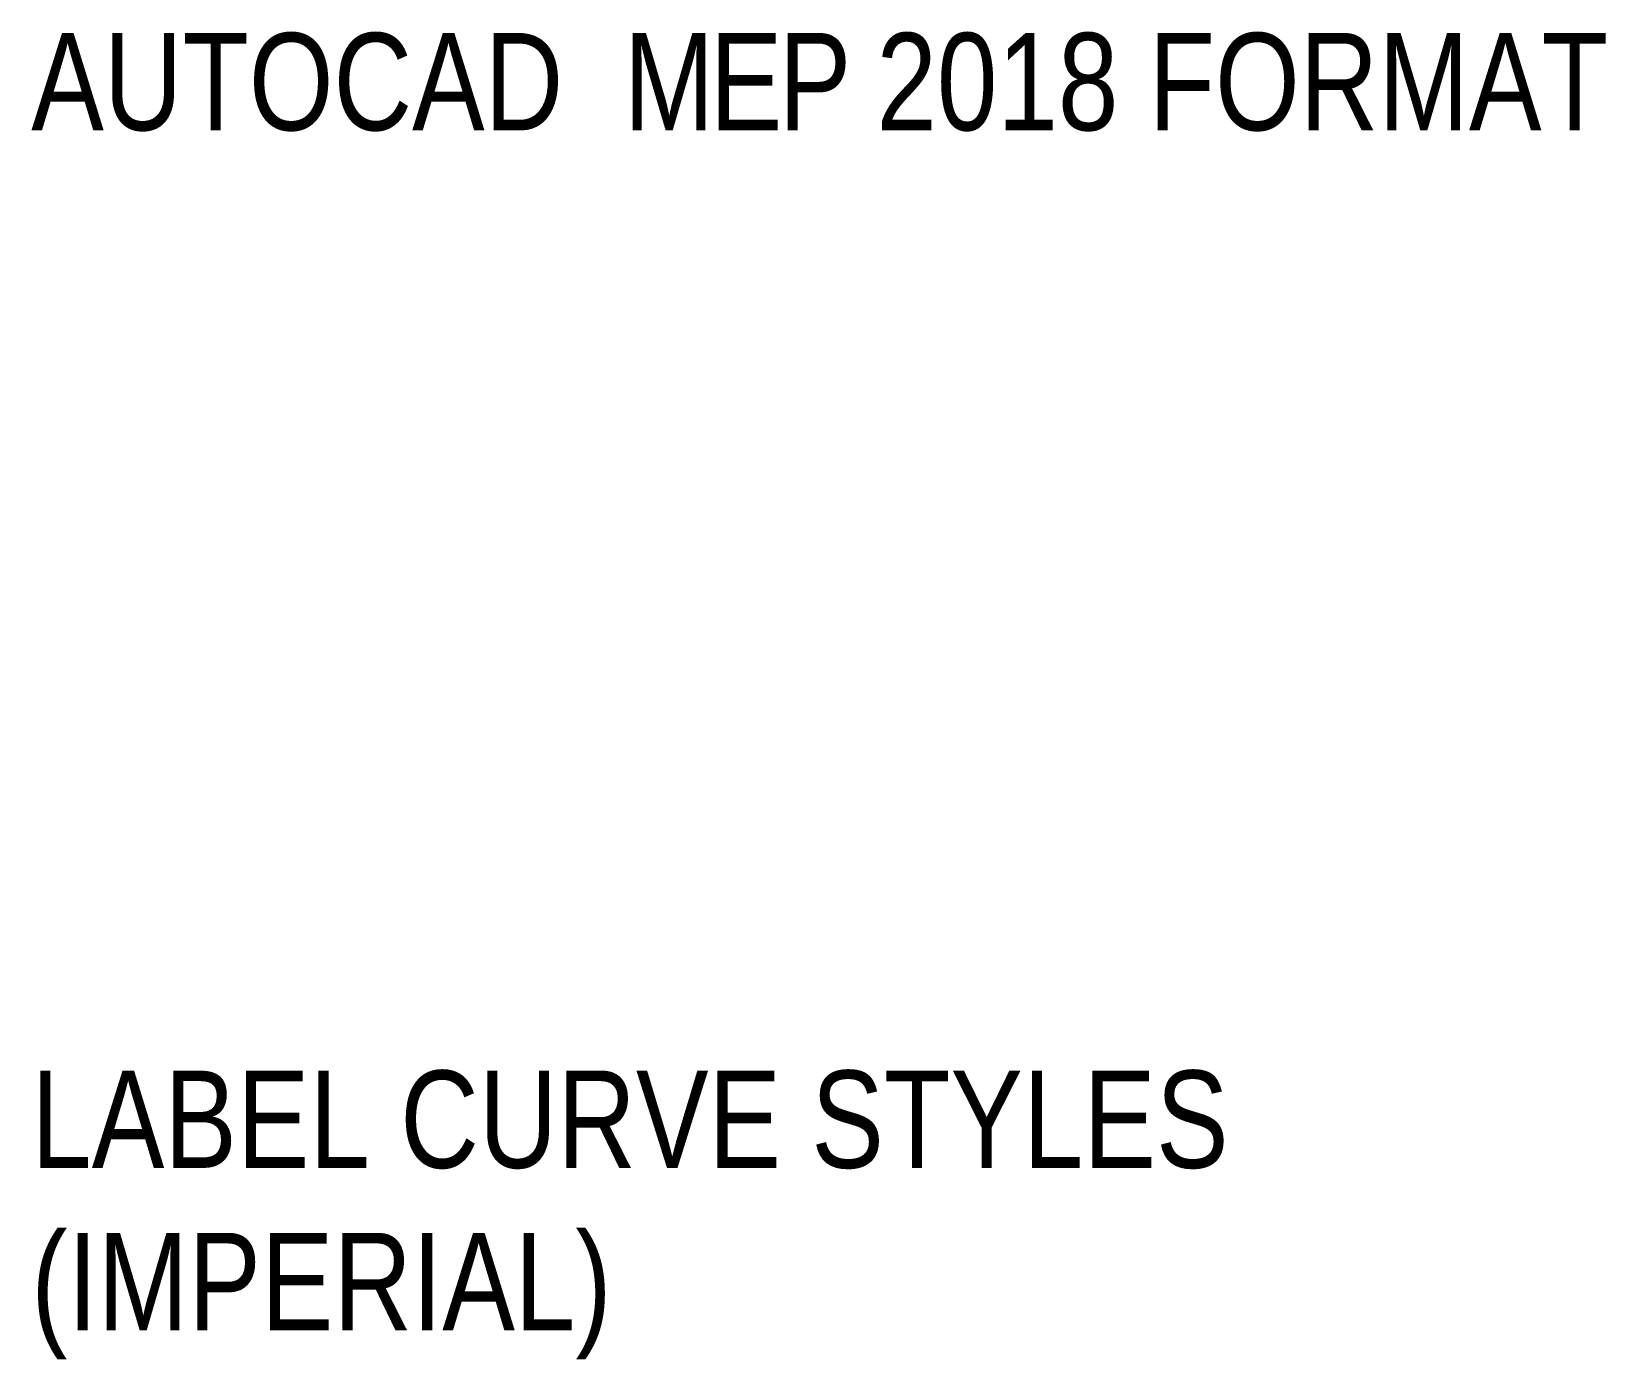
# Paper-space layout 'Plot' of a CAD drawing. Header units: inches. Extents: x 0.3 to 14.4, y 0.1 to 12.
import ezdxf

# ---------------------------------------------------------------- set-up
doc = ezdxf.new("R2010")
doc.units = ezdxf.units.IN
doc.header["$LTSCALE"] = 0.5
doc.header["$MEASUREMENT"] = 0
doc.layers.get('0').update_dxf_attribs({"lineweight": 18})
doc.styles.add('Title-Normal', font='arial.ttf', dxfattribs={"width": 0.75})

psp = doc.layouts.new('Plot')

# ---------------------------------------------------------------- texts
at = {"color": 7, "char_height": 0.87566, "style": 'Title-Normal'}
for s, insert, width, attachment_point in [('{\\W0.8;AUTOCAD  \\T0.95;MEP \\T1;2018 FORMAT}', (0.287, 11.986), 21.82001, 1), ('{\\W0.8;LABEL CURVE STYLES\\P(IMPERIAL)}', (0.287, 0.053), 17.39267, 7)]:
    psp.add_mtext(s, dxfattribs=dict(at, insert=insert, width=width, attachment_point=attachment_point))

doc.saveas('drawing.dxf')
